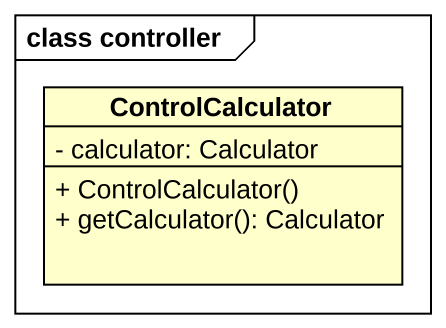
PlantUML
@startuml
mainframe class controller
hide circle
hide empty members
skinparam classAttributeIconSize 0
class ControlCalculator {
  - calculator: Calculator
  + ControlCalculator()
  + getCalculator(): Calculator
}
@enduml
